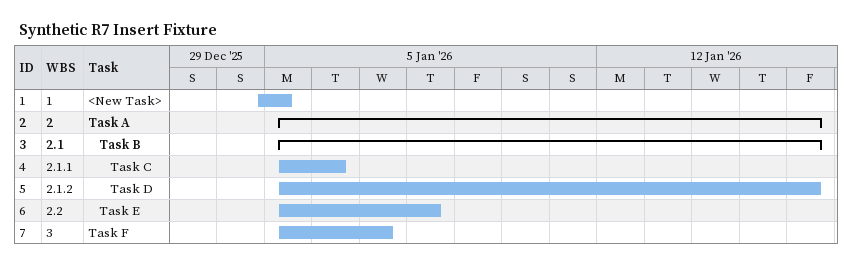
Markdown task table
Synthetic R7 Insert Fixture

| ID | WBS | Task | Start | Finish |
|---|---|---|---|---|
| 1 | 1 | <New Task> | 2026-01-04 | 2026-01-05 |
| 2 | 2 | **Task A** | 2026-01-05 | 2026-01-16 |
| 3 | 2.1 | **Task B** | 2026-01-05 | 2026-01-16 |
| 4 | 2.1.1 | Task C | 2026-01-05 | 2026-01-06 |
| 5 | 2.1.2 | Task D | 2026-01-05 | 2026-01-16 |
| 6 | 2.2 | Task E | 2026-01-05 | 2026-01-08 |
| 7 | 3 | Task F | 2026-01-05 | 2026-01-07 |
